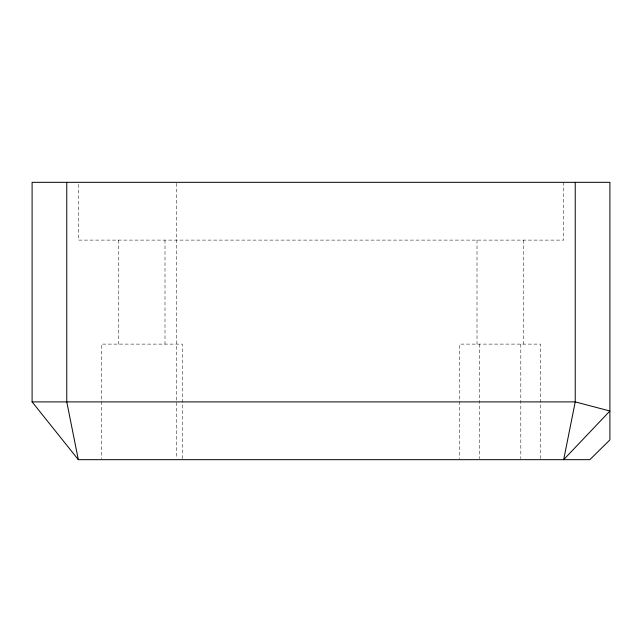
<?xml version="1.0" encoding="UTF-8"?>
<svg xmlns="http://www.w3.org/2000/svg" width="642" height="642" viewBox="0 0 642 642"><rect width="100%" height="100%" fill="white"/><g stroke="black" fill="none" stroke-linecap="round" stroke-linejoin="round"><path stroke-width="0.48" stroke-dasharray="3.21 2.41" d="M563.676 182.328L563.676 240.108L78.324 240.108L78.324 182.328M540.564 458.677L540.564 344.112L459.672 344.112L459.672 458.677M523.23 240.108L523.23 344.112M520.806 344.112L520.806 458.677M479.43 344.112L479.43 458.677M477.006 240.108L477.006 344.112M182.328 458.677L182.328 344.112L101.436 344.112L101.436 458.677M176.55 183.323L176.55 458.677M164.994 240.108L164.994 344.112M118.77 240.108L118.77 344.112"/><path stroke-width="0.96" d="M32.1 401.892L78.324 459.672L589.846 459.672L609.9 439.882L609.9 182.328L32.1 182.328L32.1 401.892L575.232 401.892L609.9 411.008L563.676 459.672L575.232 401.892L575.232 182.328M78.324 459.672L66.768 401.892L66.768 182.328"/></g></svg>
